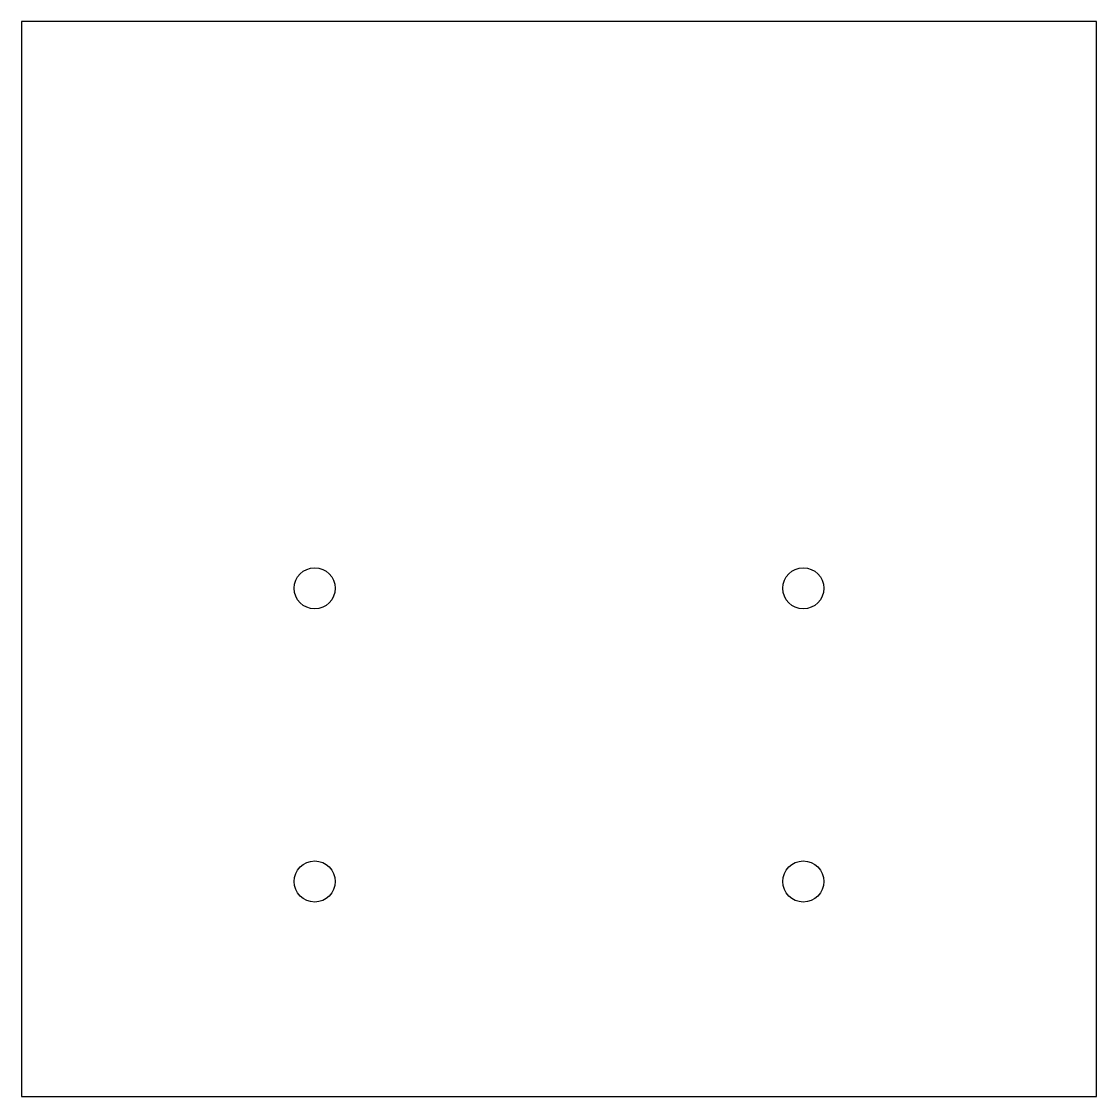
# Model space of a CAD drawing. Header units: millimetres. Extents: x 0 to 110, y 0 to 110.
import ezdxf

# ---------------------------------------------------------------- set-up
doc = ezdxf.new("R2010")
doc.units = ezdxf.units.MM
doc.layers.add('NEW_4P2_PILOTS', color=7, linetype='Continuous')
doc.layers.add('REFERENCE_OUTLINE', color=7, linetype='Continuous')

msp = doc.modelspace()

# ---------------------------------------------------------------- linework, layer by layer
at = {"layer": 'NEW_4P2_PILOTS'}
for centre in [(30, 52), (80, 52), (30, 22), (80, 22)]:
    msp.add_circle(centre, 2.1, dxfattribs=at)
at = {"layer": 'REFERENCE_OUTLINE'}
msp.add_lwpolyline([(0, 0), (110, 0), (110, 110), (0, 110)], close=True, dxfattribs=at)

doc.saveas('drawing.dxf')
